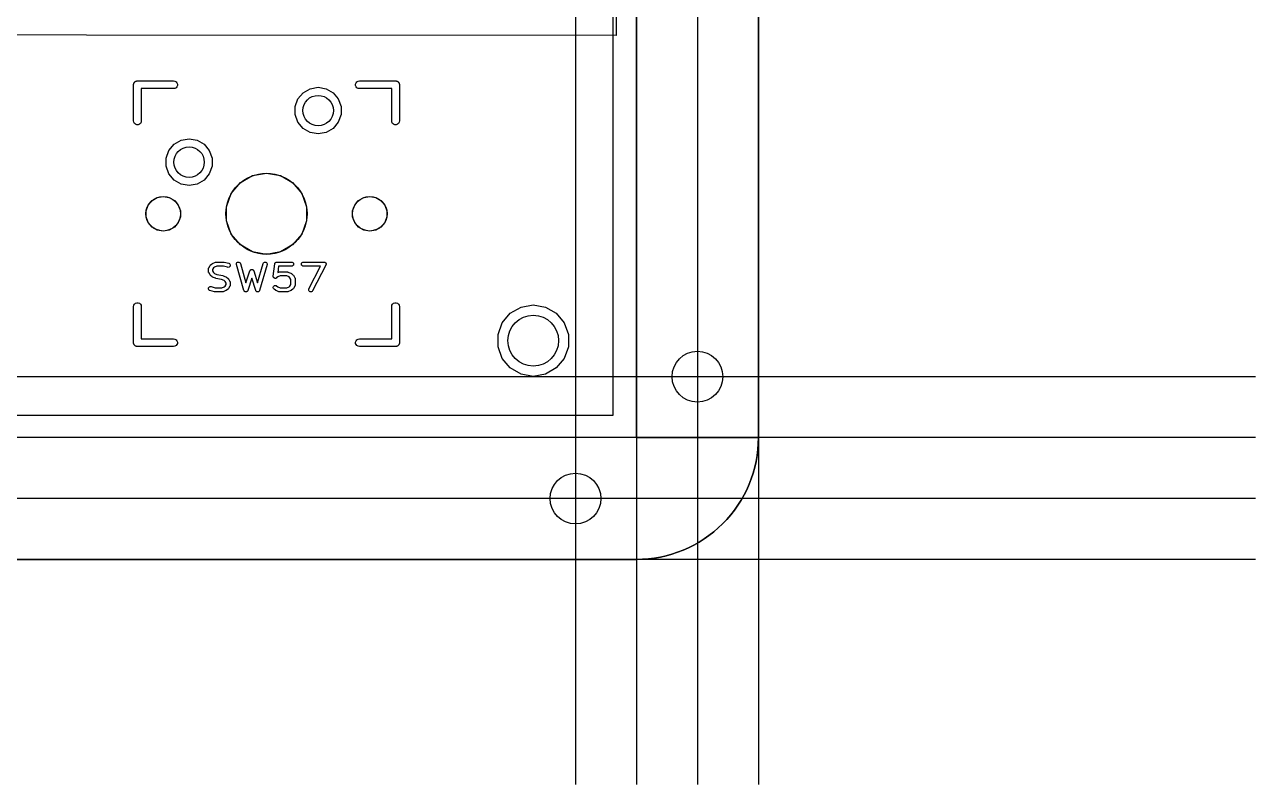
# Model space of a CAD drawing. Header units: millimetres. Extents: x 71 to 299, y 93 to 256.
# Drawn here: x 238.2 to 298.7, y 92.7 to 130.1 of the extents above; entities that cross this region are included whole.
import ezdxf

# ---------------------------------------------------------------- set-up
doc = ezdxf.new("R2010")
doc.units = ezdxf.units.MM
for name, color, linetype in [('BLACK', 7, 'Continuous'), ('PCB', 4, 'Continuous'), ('PCB_参照', 4, 'Continuous'), ('プレート', 6, 'Continuous'), ('上壁', 4, 'Continuous'), ('下壁1', 142, 'Continuous'), ('下壁2', 2, 'Continuous'), ('裏面', 3, 'Continuous')]:
    doc.layers.add(name, color=color, linetype=linetype)
doc.layers.add('化粧板', color=1, linetype='Continuous', transparency=0.6)
doc.layers.add('補助線', color=4, linetype='Continuous', transparency=0.6)

# ---------------------------------------------------------------- blocks, each defined once
blk = doc.blocks.new('PCB外形')
at = {"layer": 'BLACK'}
for p, q in [((202.925, -145.925), (202.925, -28.075)), ((36, -145.925), (202.925, -145.925))]:
    blk.add_line(p, q, dxfattribs=at)
blk = doc.blocks.new('PCB詳細')
at = {"layer": 'BLACK'}
for p, q in [((179.343, -129.601), (179.346, -129.585)), ((179.346, -129.585), (179.354, -129.57)), ((179.354, -129.57), (179.36, -129.555)), ((179.36, -129.555), (179.371, -129.542)), ((179.371, -129.542), (179.379, -129.528)), ((179.379, -129.528), (179.392, -129.517)), ((179.392, -129.517), (179.403, -129.504)), ((179.403, -129.504), (179.417, -129.496)), ((179.417, -129.496), (179.43, -129.485)), ((179.43, -129.485), (179.445, -129.479)), ((179.445, -129.479), (179.46, -129.471)), ((179.46, -129.471), (179.476, -129.468)), ((179.476, -129.468), (179.492, -129.462)), ((179.492, -129.462), (179.509, -129.462)), ((179.509, -129.462), (179.525, -129.459)), ((179.525, -129.459), (181.303, -129.459)), ((181.303, -129.459), (181.368, -129.471)), ((181.368, -129.471), (181.425, -129.504)), ((181.425, -129.504), (181.468, -129.555)), ((181.468, -129.555), (181.491, -129.617)), ((190.259, -129.617), (190.282, -129.555)), ((190.282, -129.555), (190.325, -129.504)), ((190.325, -129.504), (190.382, -129.471)), ((190.382, -129.471), (190.447, -129.459)), ((190.447, -129.459), (192.225, -129.459)), ((192.225, -129.459), (192.241, -129.462)), ((192.241, -129.462), (192.258, -129.462)), ((192.258, -129.462), (192.274, -129.468)), ((192.274, -129.468), (192.29, -129.471)), ((192.29, -129.471), (192.305, -129.479)), ((192.305, -129.479), (192.32, -129.485)), ((192.32, -129.485), (192.333, -129.496)), ((192.333, -129.496), (192.347, -129.504)), ((192.347, -129.504), (192.358, -129.517)), ((192.358, -129.517), (192.371, -129.528)), ((192.371, -129.528), (192.379, -129.542)), ((192.379, -129.542), (192.39, -129.555)), ((192.39, -129.555), (192.396, -129.57)), ((192.396, -129.57), (192.404, -129.585)), ((192.404, -129.585), (192.407, -129.601)), ((179.334, -129.65), (179.337, -129.634)), ((179.334, -131.428), (179.334, -129.65)), ((179.337, -129.617), (179.343, -129.601)), ((179.337, -129.634), (179.337, -129.617)), ((181.303, -129.84), (179.715, -129.84)), ((179.715, -129.84), (179.715, -131.428)), ((181.368, -129.829), (181.303, -129.84)), ((181.425, -129.796), (181.368, -129.829)), ((181.468, -129.745), (181.425, -129.796)), ((181.491, -129.683), (181.468, -129.745)), ((181.491, -129.617), (181.491, -129.683)), ((187.421, -130.346), (187.677, -130.041)), ((187.677, -130.041), (188.023, -129.842)), ((188.023, -129.842), (188.415, -129.773)), ((188.415, -129.773), (188.807, -129.842)), ((188.807, -129.842), (189.153, -130.041)), ((189.153, -130.041), (189.409, -130.346)), ((190.259, -129.683), (190.259, -129.617)), ((190.282, -129.745), (190.259, -129.683)), ((190.325, -129.796), (190.282, -129.745)), ((190.382, -129.829), (190.325, -129.796)), ((190.447, -129.84), (190.382, -129.829)), ((192.034, -129.84), (190.447, -129.84)), ((192.034, -131.428), (192.034, -129.84)), ((192.407, -129.601), (192.413, -129.617)), ((192.413, -129.617), (192.413, -129.634)), ((192.413, -129.634), (192.415, -129.65)), ((192.415, -129.65), (192.415, -131.428)), ((187.285, -130.721), (187.421, -130.346)), ((187.285, -131.119), (187.285, -130.721)), ((189.409, -130.346), (189.545, -130.721)), ((189.545, -130.721), (189.545, -131.119)), ((187.421, -131.494), (187.285, -131.119)), ((189.545, -131.119), (189.409, -131.494)), ((179.346, -131.493), (179.334, -131.428)), ((179.379, -131.55), (179.346, -131.493)), ((179.43, -131.593), (179.379, -131.55)), ((179.492, -131.616), (179.43, -131.593)), ((179.558, -131.616), (179.492, -131.616)), ((179.62, -131.593), (179.558, -131.616)), ((179.671, -131.55), (179.62, -131.593)), ((179.704, -131.493), (179.671, -131.55)), ((179.715, -131.428), (179.704, -131.493)), ((187.677, -131.799), (187.421, -131.494)), ((188.023, -131.998), (187.677, -131.799)), ((188.415, -132.067), (188.023, -131.998)), ((188.807, -131.998), (188.415, -132.067)), ((189.153, -131.799), (188.807, -131.998)), ((189.409, -131.494), (189.153, -131.799)), ((192.046, -131.493), (192.034, -131.428)), ((192.079, -131.55), (192.046, -131.493)), ((192.13, -131.593), (192.079, -131.55)), ((192.192, -131.616), (192.13, -131.593)), ((192.258, -131.616), (192.192, -131.616)), ((192.32, -131.593), (192.258, -131.616)), ((192.371, -131.55), (192.32, -131.593)), ((192.404, -131.493), (192.371, -131.55)), ((192.415, -131.428), (192.404, -131.493)), ((181.071, -132.886), (181.327, -132.581)), ((181.327, -132.581), (181.673, -132.382)), ((181.673, -132.382), (182.065, -132.313)), ((182.065, -132.313), (182.457, -132.382)), ((182.457, -132.382), (182.803, -132.581)), ((182.803, -132.581), (183.059, -132.886)), ((180.935, -133.261), (181.071, -132.886)), ((183.059, -132.886), (183.195, -133.261)), ((180.935, -133.659), (180.935, -133.261)), ((181.071, -134.034), (180.935, -133.659)), ((183.195, -133.659), (183.059, -134.034)), ((183.195, -133.261), (183.195, -133.659)), ((181.327, -134.339), (181.071, -134.034)), ((181.673, -134.538), (181.327, -134.339)), ((182.803, -134.339), (182.457, -134.538)), ((183.059, -134.034), (182.803, -134.339)), ((184.588, -134.467), (185.19, -134.119)), ((185.19, -134.119), (185.875, -133.998)), ((185.875, -133.998), (186.56, -134.119)), ((186.56, -134.119), (187.162, -134.467)), ((182.065, -134.607), (181.673, -134.538)), ((182.457, -134.538), (182.065, -134.607)), ((183.904, -135.652), (184.142, -134.999)), ((184.142, -134.999), (184.588, -134.467)), ((187.162, -134.467), (187.608, -134.999)), ((187.608, -134.999), (187.846, -135.652)), ((179.954, -135.852), (180.055, -135.573)), ((180.055, -135.573), (180.246, -135.346)), ((180.246, -135.346), (180.503, -135.197)), ((180.503, -135.197), (180.795, -135.146)), ((180.795, -135.146), (181.087, -135.197)), ((181.087, -135.197), (181.344, -135.346)), ((181.344, -135.346), (181.535, -135.573)), ((181.535, -135.573), (181.636, -135.852)), ((183.904, -136.348), (183.904, -135.652)), ((187.846, -135.652), (187.846, -136.348)), ((190.114, -135.852), (190.215, -135.573)), ((190.215, -135.573), (190.406, -135.346)), ((190.406, -135.346), (190.663, -135.197)), ((190.663, -135.197), (190.955, -135.146)), ((190.955, -135.146), (191.247, -135.197)), ((191.247, -135.197), (191.504, -135.346)), ((191.504, -135.346), (191.695, -135.573)), ((191.695, -135.573), (191.796, -135.852)), ((179.954, -136.148), (179.954, -135.852)), ((180.055, -136.427), (179.954, -136.148)), ((181.636, -136.148), (181.535, -136.427)), ((181.636, -135.852), (181.636, -136.148)), ((190.114, -136.148), (190.114, -135.852)), ((190.215, -136.427), (190.114, -136.148)), ((191.796, -136.148), (191.695, -136.427)), ((191.796, -135.852), (191.796, -136.148)), ((180.246, -136.654), (180.055, -136.427)), ((180.503, -136.803), (180.246, -136.654)), ((180.795, -136.854), (180.503, -136.803)), ((181.087, -136.803), (180.795, -136.854)), ((181.344, -136.654), (181.087, -136.803)), ((181.535, -136.427), (181.344, -136.654)), ((184.142, -137.001), (183.904, -136.348)), ((187.846, -136.348), (187.608, -137.001)), ((190.406, -136.654), (190.215, -136.427)), ((190.663, -136.803), (190.406, -136.654)), ((190.955, -136.854), (190.663, -136.803)), ((191.247, -136.803), (190.955, -136.854)), ((191.504, -136.654), (191.247, -136.803)), ((191.695, -136.427), (191.504, -136.654)), ((184.588, -137.533), (184.142, -137.001)), ((187.608, -137.001), (187.162, -137.533)), ((185.19, -137.881), (184.588, -137.533)), ((185.875, -138.002), (185.19, -137.881)), ((186.56, -137.881), (185.875, -138.002)), ((187.162, -137.533), (186.56, -137.881)), ((183.022, -138.687), (183.027, -138.678)), ((183.027, -138.678), (183.03, -138.669)), ((183.03, -138.669), (183.103, -138.548)), ((183.103, -138.548), (183.114, -138.535)), ((183.114, -138.535), (183.125, -138.522)), ((183.125, -138.522), (183.197, -138.462)), ((183.197, -138.462), (183.211, -138.454)), ((183.211, -138.454), (183.223, -138.446)), ((183.268, -138.668), (183.219, -138.75)), ((183.223, -138.446), (183.368, -138.386)), ((183.316, -138.628), (183.268, -138.668)), ((183.428, -138.581), (183.316, -138.628)), ((183.368, -138.386), (183.371, -138.385)), ((183.371, -138.385), (183.373, -138.384)), ((183.373, -138.384), (183.388, -138.381)), ((183.388, -138.381), (183.403, -138.378)), ((183.403, -138.378), (183.405, -138.378)), ((183.405, -138.378), (183.408, -138.378)), ((183.408, -138.378), (183.77, -138.378)), ((183.757, -138.581), (183.428, -138.581)), ((183.961, -138.638), (183.757, -138.581)), ((183.77, -138.378), (183.784, -138.38)), ((183.784, -138.38), (183.798, -138.382)), ((183.798, -138.382), (184.015, -138.442)), ((183.996, -138.641), (183.961, -138.638)), ((184.03, -138.632), (183.996, -138.641)), ((184.015, -138.442), (184.047, -138.457)), ((184.059, -138.612), (184.03, -138.632)), ((184.047, -138.457), (184.072, -138.482)), ((184.08, -138.584), (184.059, -138.612)), ((184.072, -138.482), (184.087, -138.515)), ((184.089, -138.55), (184.08, -138.584)), ((184.087, -138.515), (184.089, -138.55)), ((184.395, -138.472), (184.403, -138.438)), ((184.398, -138.507), (184.395, -138.472)), ((184.761, -139.777), (184.398, -138.507)), ((184.403, -138.438), (184.423, -138.409)), ((184.423, -138.409), (184.452, -138.388)), ((184.452, -138.388), (184.486, -138.378)), ((184.486, -138.378), (184.521, -138.381)), ((184.521, -138.381), (184.553, -138.395)), ((184.553, -138.395), (184.578, -138.42)), ((184.578, -138.42), (184.594, -138.452)), ((184.594, -138.452), (184.865, -139.399)), ((185.434, -139.399), (185.705, -138.452)), ((185.9, -138.507), (185.537, -139.777)), ((185.705, -138.452), (185.72, -138.42)), ((185.72, -138.42), (185.746, -138.395)), ((185.746, -138.395), (185.778, -138.381)), ((185.778, -138.381), (185.813, -138.378)), ((185.813, -138.378), (185.847, -138.388)), ((185.847, -138.388), (185.875, -138.409)), ((185.875, -138.409), (185.895, -138.438)), ((185.895, -138.438), (185.904, -138.472)), ((185.904, -138.472), (185.9, -138.507)), ((186.21, -139.072), (186.282, -138.467)), ((186.282, -138.467), (186.283, -138.465)), ((186.283, -138.462), (186.288, -138.448)), ((186.283, -138.465), (186.283, -138.462)), ((186.288, -138.448), (186.292, -138.434)), ((186.292, -138.434), (186.294, -138.431)), ((186.294, -138.431), (186.295, -138.429)), ((186.295, -138.429), (186.305, -138.417)), ((186.305, -138.417), (186.314, -138.405)), ((186.314, -138.405), (186.316, -138.404)), ((186.316, -138.404), (186.318, -138.402)), ((186.318, -138.402), (186.331, -138.394)), ((186.331, -138.394), (186.343, -138.386)), ((186.343, -138.386), (186.346, -138.385)), ((186.346, -138.385), (186.348, -138.384)), ((186.348, -138.384), (186.363, -138.381)), ((186.363, -138.381), (186.377, -138.378)), ((186.377, -138.378), (186.38, -138.378)), ((186.38, -138.378), (186.383, -138.378)), ((186.383, -138.378), (187.109, -138.378)), ((186.473, -138.581), (186.436, -138.892)), ((187.109, -138.581), (186.473, -138.581)), ((187.109, -138.378), (187.143, -138.384)), ((187.143, -138.575), (187.109, -138.581)), ((187.143, -138.384), (187.174, -138.402)), ((187.174, -138.557), (187.143, -138.575)), ((187.174, -138.402), (187.197, -138.429)), ((187.197, -138.53), (187.174, -138.557)), ((187.197, -138.429), (187.209, -138.462)), ((187.209, -138.497), (187.197, -138.53)), ((187.209, -138.462), (187.209, -138.497)), ((187.589, -138.462), (187.601, -138.429)), ((187.589, -138.497), (187.589, -138.462)), ((187.601, -138.53), (187.589, -138.497)), ((187.601, -138.429), (187.624, -138.402)), ((187.624, -138.557), (187.601, -138.53)), ((187.624, -138.402), (187.655, -138.384)), ((187.655, -138.575), (187.624, -138.557)), ((187.655, -138.384), (187.689, -138.378)), ((187.689, -138.581), (187.655, -138.575)), ((187.689, -138.378), (188.705, -138.378)), ((188.539, -138.581), (187.689, -138.581)), ((187.962, -139.703), (188.539, -138.581)), ((188.796, -138.526), (188.142, -139.796)), ((188.705, -138.378), (188.72, -138.381)), ((188.72, -138.381), (188.735, -138.382)), ((188.735, -138.382), (188.738, -138.384)), ((188.738, -138.384), (188.74, -138.384)), ((188.74, -138.384), (188.753, -138.392)), ((188.753, -138.392), (188.767, -138.399)), ((188.767, -138.399), (188.768, -138.4)), ((188.768, -138.4), (188.771, -138.402)), ((188.771, -138.402), (188.78, -138.413)), ((188.78, -138.413), (188.791, -138.425)), ((188.791, -138.425), (188.792, -138.427)), ((188.792, -138.427), (188.793, -138.429)), ((188.793, -138.429), (188.798, -138.443)), ((188.8, -138.511), (188.796, -138.526)), ((188.798, -138.443), (188.804, -138.457)), ((188.805, -138.497), (188.8, -138.511)), ((188.804, -138.457), (188.804, -138.46)), ((188.804, -138.46), (188.805, -138.462)), ((188.805, -138.462), (188.805, -138.477)), ((188.805, -138.477), (188.806, -138.492)), ((188.806, -138.492), (188.805, -138.495)), ((188.805, -138.495), (188.805, -138.497)), ((183.016, -138.721), (183.017, -138.712)), ((183.016, -138.842), (183.016, -138.721)), ((183.017, -138.852), (183.016, -138.842)), ((183.017, -138.712), (183.018, -138.702)), ((183.018, -138.862), (183.017, -138.852)), ((183.018, -138.702), (183.02, -138.695)), ((183.02, -138.869), (183.018, -138.862)), ((183.02, -138.695), (183.022, -138.687)), ((183.022, -138.877), (183.02, -138.869)), ((183.027, -138.886), (183.022, -138.877)), ((183.03, -138.895), (183.027, -138.886)), ((183.103, -139.016), (183.03, -138.895)), ((183.114, -139.028), (183.103, -139.016)), ((183.125, -139.041), (183.114, -139.028)), ((183.197, -139.102), (183.125, -139.041)), ((183.211, -139.109), (183.197, -139.102)), ((183.223, -139.118), (183.211, -139.109)), ((183.219, -138.75), (183.219, -138.814)), ((183.219, -138.814), (183.268, -138.896)), ((183.368, -139.178), (183.223, -139.118)), ((183.268, -138.896), (183.316, -138.936)), ((183.316, -138.936), (183.438, -138.987)), ((183.378, -139.18), (183.368, -139.178)), ((183.387, -139.184), (183.378, -139.18)), ((183.668, -139.242), (183.387, -139.184)), ((183.438, -138.987), (183.719, -139.045)), ((183.79, -139.293), (183.668, -139.242)), ((183.719, -139.045), (183.728, -139.049)), ((183.728, -139.049), (183.737, -139.051)), ((183.737, -139.051), (183.882, -139.111)), ((183.882, -139.111), (183.895, -139.12)), ((183.895, -139.12), (183.908, -139.127)), ((183.908, -139.127), (183.981, -139.188)), ((183.981, -139.188), (183.992, -139.201)), ((183.992, -139.201), (184.003, -139.213)), ((184.003, -139.213), (184.075, -139.334)), ((184.865, -139.399), (185.053, -138.811)), ((185.149, -139.176), (184.956, -139.78)), ((185.053, -138.811), (185.054, -138.808)), ((185.054, -138.808), (185.055, -138.804)), ((185.055, -138.804), (185.063, -138.792)), ((185.063, -138.792), (185.069, -138.78)), ((185.069, -138.78), (185.072, -138.777)), ((185.072, -138.777), (185.074, -138.774)), ((185.074, -138.774), (185.085, -138.766)), ((185.085, -138.766), (185.095, -138.756)), ((185.095, -138.756), (185.099, -138.755)), ((185.099, -138.755), (185.102, -138.752)), ((185.102, -138.752), (185.115, -138.748)), ((185.115, -138.748), (185.128, -138.743)), ((185.128, -138.743), (185.132, -138.743)), ((185.132, -138.743), (185.136, -138.742)), ((185.136, -138.742), (185.149, -138.742)), ((185.149, -138.742), (185.163, -138.742)), ((185.343, -139.78), (185.149, -139.176)), ((185.163, -138.742), (185.167, -138.743)), ((185.167, -138.743), (185.171, -138.743)), ((185.171, -138.743), (185.184, -138.748)), ((185.184, -138.748), (185.197, -138.752)), ((185.197, -138.752), (185.2, -138.755)), ((185.2, -138.755), (185.204, -138.756)), ((185.204, -138.756), (185.214, -138.766)), ((185.214, -138.766), (185.224, -138.774)), ((185.224, -138.774), (185.227, -138.777)), ((185.227, -138.777), (185.23, -138.78)), ((185.23, -138.78), (185.236, -138.792)), ((185.236, -138.792), (185.243, -138.804)), ((185.243, -138.804), (185.244, -138.808)), ((185.244, -138.808), (185.246, -138.811)), ((185.246, -138.811), (185.434, -139.399)), ((186.21, -139.087), (186.21, -139.072)), ((186.21, -139.102), (186.21, -139.087)), ((186.211, -139.104), (186.21, -139.102)), ((186.211, -139.107), (186.211, -139.104)), ((186.217, -139.121), (186.211, -139.107)), ((186.222, -139.135), (186.217, -139.121)), ((186.224, -139.137), (186.222, -139.135)), ((186.225, -139.14), (186.224, -139.137)), ((186.235, -139.151), (186.225, -139.14)), ((186.245, -139.162), (186.235, -139.151)), ((186.247, -139.163), (186.245, -139.162)), ((186.25, -139.166), (186.247, -139.163)), ((186.263, -139.172), (186.25, -139.166)), ((186.275, -139.18), (186.263, -139.172)), ((186.278, -139.18), (186.275, -139.18)), ((186.281, -139.182), (186.278, -139.18)), ((186.296, -139.183), (186.281, -139.182)), ((186.31, -139.186), (186.296, -139.183)), ((186.313, -139.185), (186.31, -139.186)), ((186.316, -139.186), (186.313, -139.185)), ((186.33, -139.182), (186.316, -139.186)), ((186.345, -139.18), (186.33, -139.182)), ((186.347, -139.178), (186.345, -139.18)), ((186.35, -139.178), (186.347, -139.178)), ((186.363, -139.17), (186.35, -139.178)), ((186.375, -139.162), (186.363, -139.17)), ((186.436, -139.112), (186.375, -139.162)), ((186.436, -138.892), (186.489, -138.87)), ((186.548, -139.065), (186.436, -139.112)), ((186.489, -138.87), (186.491, -138.869)), ((186.491, -138.869), (186.493, -138.868)), ((186.493, -138.868), (186.509, -138.865)), ((186.509, -138.865), (186.523, -138.862)), ((186.523, -138.862), (186.526, -138.862)), ((186.526, -138.862), (186.528, -138.862)), ((186.528, -138.862), (186.891, -138.862)), ((186.871, -139.065), (186.548, -139.065)), ((186.983, -139.112), (186.871, -139.065)), ((186.891, -138.862), (186.893, -138.862)), ((186.893, -138.862), (186.896, -138.862)), ((186.896, -138.862), (186.911, -138.865)), ((186.911, -138.865), (186.926, -138.868)), ((186.926, -138.868), (186.928, -138.869)), ((186.928, -138.869), (186.93, -138.87)), ((186.93, -138.87), (187.075, -138.93)), ((187.03, -139.151), (186.983, -139.112)), ((187.08, -139.233), (187.03, -139.151)), ((187.075, -138.93), (187.088, -138.938)), ((187.08, -139.479), (187.08, -139.233)), ((187.088, -138.938), (187.101, -138.946)), ((187.101, -138.946), (187.174, -139.006)), ((187.174, -139.006), (187.185, -139.019)), ((187.185, -139.019), (187.196, -139.032)), ((187.196, -139.032), (187.268, -139.153)), ((187.268, -139.153), (187.272, -139.162)), ((187.272, -139.162), (187.277, -139.17)), ((187.277, -139.17), (187.278, -139.178)), ((187.278, -139.178), (187.281, -139.186)), ((187.281, -139.186), (187.281, -139.196)), ((187.281, -139.196), (187.283, -139.205)), ((187.283, -139.205), (187.283, -139.508)), ((183.016, -139.679), (183.026, -139.645)), ((183.019, -139.714), (183.016, -139.679)), ((183.034, -139.747), (183.019, -139.714)), ((183.026, -139.645), (183.046, -139.617)), ((183.058, -139.772), (183.034, -139.747)), ((183.046, -139.617), (183.075, -139.597)), ((183.09, -139.787), (183.058, -139.772)), ((183.075, -139.597), (183.109, -139.588)), ((183.308, -139.847), (183.09, -139.787)), ((183.109, -139.588), (183.144, -139.591)), ((183.144, -139.591), (183.349, -139.648)), ((183.321, -139.849), (183.308, -139.847)), ((183.335, -139.851), (183.321, -139.849)), ((183.698, -139.851), (183.335, -139.851)), ((183.349, -139.648), (183.678, -139.648)), ((183.678, -139.648), (183.79, -139.601)), ((183.7, -139.851), (183.698, -139.851)), ((183.703, -139.851), (183.7, -139.851)), ((183.717, -139.848), (183.703, -139.851)), ((183.733, -139.845), (183.717, -139.848)), ((183.735, -139.844), (183.733, -139.845)), ((183.737, -139.843), (183.735, -139.844)), ((183.882, -139.783), (183.737, -139.843)), ((183.837, -139.333), (183.79, -139.293)), ((183.79, -139.601), (183.837, -139.562)), ((183.887, -139.415), (183.837, -139.333)), ((183.837, -139.562), (183.887, -139.479)), ((183.895, -139.775), (183.882, -139.783)), ((183.887, -139.479), (183.887, -139.415)), ((183.908, -139.767), (183.895, -139.775)), ((183.981, -139.707), (183.908, -139.767)), ((183.992, -139.694), (183.981, -139.707)), ((184.003, -139.681), (183.992, -139.694)), ((184.075, -139.56), (184.003, -139.681)), ((184.075, -139.334), (184.079, -139.343)), ((184.079, -139.551), (184.075, -139.56)), ((184.079, -139.343), (184.084, -139.352)), ((184.084, -139.542), (184.079, -139.551)), ((184.084, -139.352), (184.085, -139.36)), ((184.085, -139.534), (184.084, -139.542)), ((184.085, -139.36), (184.088, -139.367)), ((184.088, -139.527), (184.085, -139.534)), ((184.088, -139.367), (184.088, -139.377)), ((184.088, -139.377), (184.09, -139.387)), ((184.09, -139.508), (184.088, -139.517)), ((184.088, -139.517), (184.088, -139.527)), ((184.09, -139.387), (184.09, -139.508)), ((184.764, -139.783), (184.761, -139.777)), ((184.765, -139.788), (184.764, -139.783)), ((184.771, -139.798), (184.765, -139.788)), ((184.777, -139.809), (184.771, -139.798)), ((184.781, -139.813), (184.777, -139.809)), ((184.784, -139.818), (184.781, -139.813)), ((184.793, -139.825), (184.784, -139.818)), ((184.802, -139.834), (184.793, -139.825)), ((184.807, -139.836), (184.802, -139.834)), ((184.812, -139.839), (184.807, -139.836)), ((184.823, -139.843), (184.812, -139.839)), ((184.834, -139.848), (184.823, -139.843)), ((184.84, -139.848), (184.834, -139.848)), ((184.845, -139.85), (184.84, -139.848)), ((184.857, -139.85), (184.845, -139.85)), ((184.87, -139.851), (184.857, -139.85)), ((184.875, -139.849), (184.87, -139.851)), ((184.881, -139.849), (184.875, -139.849)), ((184.892, -139.844), (184.881, -139.849)), ((184.903, -139.841), (184.892, -139.844)), ((184.908, -139.838), (184.903, -139.841)), ((184.913, -139.835), (184.908, -139.838)), ((184.922, -139.827), (184.913, -139.835)), ((184.932, -139.82), (184.922, -139.827)), ((184.935, -139.816), (184.932, -139.82)), ((184.939, -139.812), (184.935, -139.816)), ((184.945, -139.801), (184.939, -139.812)), ((184.952, -139.791), (184.945, -139.801)), ((184.953, -139.785), (184.952, -139.791)), ((184.956, -139.78), (184.953, -139.785)), ((185.345, -139.785), (185.343, -139.78)), ((185.347, -139.791), (185.345, -139.785)), ((185.354, -139.801), (185.347, -139.791)), ((185.359, -139.812), (185.354, -139.801)), ((185.363, -139.816), (185.359, -139.812)), ((185.367, -139.82), (185.363, -139.816)), ((185.376, -139.827), (185.367, -139.82)), ((185.385, -139.835), (185.376, -139.827)), ((185.391, -139.838), (185.385, -139.835)), ((185.395, -139.841), (185.391, -139.838)), ((185.407, -139.844), (185.395, -139.841)), ((185.418, -139.849), (185.407, -139.844)), ((185.424, -139.849), (185.418, -139.849)), ((185.429, -139.851), (185.424, -139.849)), ((185.441, -139.85), (185.429, -139.851)), ((185.453, -139.85), (185.441, -139.85)), ((185.459, -139.848), (185.453, -139.85)), ((185.464, -139.848), (185.459, -139.848)), ((185.475, -139.843), (185.464, -139.848)), ((185.487, -139.839), (185.475, -139.843)), ((185.491, -139.836), (185.487, -139.839)), ((185.496, -139.834), (185.491, -139.836)), ((185.505, -139.825), (185.496, -139.834)), ((185.515, -139.818), (185.505, -139.825)), ((185.518, -139.813), (185.515, -139.818)), ((185.522, -139.809), (185.518, -139.813)), ((185.527, -139.798), (185.522, -139.809)), ((185.534, -139.788), (185.527, -139.798)), ((185.535, -139.783), (185.534, -139.788)), ((185.537, -139.777), (185.535, -139.783)), ((186.21, -139.611), (186.222, -139.578)), ((186.21, -139.647), (186.21, -139.611)), ((186.223, -139.68), (186.21, -139.647)), ((186.222, -139.578), (186.245, -139.551)), ((186.245, -139.707), (186.223, -139.68)), ((186.245, -139.551), (186.275, -139.533)), ((186.318, -139.767), (186.245, -139.707)), ((186.275, -139.533), (186.31, -139.527)), ((186.31, -139.527), (186.345, -139.533)), ((186.331, -139.775), (186.318, -139.767)), ((186.344, -139.783), (186.331, -139.775)), ((186.489, -139.843), (186.344, -139.783)), ((186.345, -139.533), (186.375, -139.551)), ((186.375, -139.551), (186.436, -139.601)), ((186.436, -139.601), (186.548, -139.648)), ((186.491, -139.844), (186.489, -139.843)), ((186.493, -139.845), (186.491, -139.844)), ((186.509, -139.848), (186.493, -139.845)), ((186.523, -139.851), (186.509, -139.848)), ((186.526, -139.851), (186.523, -139.851)), ((186.528, -139.851), (186.526, -139.851)), ((186.891, -139.851), (186.528, -139.851)), ((186.548, -139.648), (186.871, -139.648)), ((186.871, -139.648), (186.983, -139.601)), ((186.893, -139.851), (186.891, -139.851)), ((186.896, -139.851), (186.893, -139.851)), ((186.911, -139.848), (186.896, -139.851)), ((186.926, -139.845), (186.911, -139.848)), ((186.928, -139.844), (186.926, -139.845)), ((186.93, -139.843), (186.928, -139.844)), ((187.075, -139.783), (186.93, -139.843)), ((186.983, -139.601), (187.03, -139.562)), ((187.03, -139.562), (187.08, -139.479)), ((187.088, -139.775), (187.075, -139.783)), ((187.101, -139.767), (187.088, -139.775)), ((187.174, -139.707), (187.101, -139.767)), ((187.185, -139.694), (187.174, -139.707)), ((187.196, -139.681), (187.185, -139.694)), ((187.268, -139.56), (187.196, -139.681)), ((187.272, -139.551), (187.268, -139.56)), ((187.277, -139.542), (187.272, -139.551)), ((187.278, -139.534), (187.277, -139.542)), ((187.281, -139.527), (187.278, -139.534)), ((187.283, -139.508), (187.281, -139.517)), ((187.281, -139.517), (187.281, -139.527)), ((187.951, -139.737), (187.962, -139.703)), ((187.953, -139.772), (187.951, -139.737)), ((187.967, -139.805), (187.953, -139.772)), ((187.991, -139.83), (187.967, -139.805)), ((188.022, -139.847), (187.991, -139.83)), ((188.057, -139.851), (188.022, -139.847)), ((188.091, -139.843), (188.057, -139.851)), ((188.121, -139.824), (188.091, -139.843)), ((188.142, -139.796), (188.121, -139.824)), ((179.346, -140.507), (179.379, -140.45)), ((179.379, -140.45), (179.43, -140.407)), ((179.43, -140.407), (179.492, -140.384)), ((179.492, -140.384), (179.558, -140.384)), ((179.558, -140.384), (179.62, -140.407)), ((179.62, -140.407), (179.671, -140.45)), ((179.671, -140.45), (179.704, -140.507)), ((192.046, -140.507), (192.079, -140.45)), ((192.079, -140.45), (192.13, -140.407)), ((192.13, -140.407), (192.192, -140.384)), ((192.192, -140.384), (192.258, -140.384)), ((192.258, -140.384), (192.32, -140.407)), ((192.32, -140.407), (192.371, -140.45)), ((192.371, -140.45), (192.404, -140.507)), ((198.399, -140.599), (199, -140.493)), ((199, -140.493), (199.601, -140.599)), ((179.334, -140.572), (179.346, -140.507)), ((179.334, -142.35), (179.334, -140.572)), ((179.704, -140.507), (179.715, -140.572)), ((179.715, -140.572), (179.715, -142.159)), ((192.034, -140.572), (192.046, -140.507)), ((192.034, -142.159), (192.034, -140.572)), ((192.404, -140.507), (192.415, -140.572)), ((192.415, -140.572), (192.415, -142.35)), ((197.479, -141.372), (197.871, -140.904)), ((197.871, -140.904), (198.399, -140.599)), ((199.601, -140.599), (200.129, -140.904)), ((200.129, -140.904), (200.521, -141.372)), ((197.27, -141.945), (197.479, -141.372)), ((200.521, -141.372), (200.73, -141.945)), ((179.715, -142.159), (181.303, -142.159)), ((181.303, -142.159), (181.368, -142.171)), ((181.368, -142.171), (181.425, -142.204)), ((181.425, -142.204), (181.468, -142.255)), ((181.468, -142.255), (181.491, -142.317)), ((190.259, -142.317), (190.282, -142.255)), ((190.282, -142.255), (190.325, -142.204)), ((190.325, -142.204), (190.382, -142.171)), ((190.382, -142.171), (190.447, -142.159)), ((190.447, -142.159), (192.034, -142.159)), ((197.27, -142.555), (197.27, -141.945)), ((200.73, -141.945), (200.73, -142.555)), ((179.337, -142.366), (179.334, -142.35)), ((179.337, -142.383), (179.337, -142.366)), ((179.343, -142.399), (179.337, -142.383)), ((179.346, -142.415), (179.343, -142.399)), ((179.354, -142.43), (179.346, -142.415)), ((179.36, -142.445), (179.354, -142.43)), ((179.371, -142.458), (179.36, -142.445)), ((179.379, -142.472), (179.371, -142.458)), ((179.392, -142.483), (179.379, -142.472)), ((179.403, -142.496), (179.392, -142.483)), ((179.417, -142.504), (179.403, -142.496)), ((179.43, -142.515), (179.417, -142.504)), ((179.445, -142.521), (179.43, -142.515)), ((179.46, -142.529), (179.445, -142.521)), ((179.476, -142.532), (179.46, -142.529)), ((179.492, -142.538), (179.476, -142.532)), ((179.509, -142.538), (179.492, -142.538)), ((179.525, -142.54), (179.509, -142.538)), ((181.303, -142.54), (179.525, -142.54)), ((181.368, -142.529), (181.303, -142.54)), ((181.425, -142.496), (181.368, -142.529)), ((181.468, -142.445), (181.425, -142.496)), ((181.491, -142.383), (181.468, -142.445)), ((181.491, -142.317), (181.491, -142.383)), ((190.259, -142.383), (190.259, -142.317)), ((190.282, -142.445), (190.259, -142.383)), ((190.325, -142.496), (190.282, -142.445)), ((190.382, -142.529), (190.325, -142.496)), ((190.447, -142.54), (190.382, -142.529)), ((192.225, -142.54), (190.447, -142.54)), ((192.241, -142.538), (192.225, -142.54)), ((192.258, -142.538), (192.241, -142.538)), ((192.274, -142.532), (192.258, -142.538)), ((192.29, -142.529), (192.274, -142.532)), ((192.305, -142.521), (192.29, -142.529)), ((192.32, -142.515), (192.305, -142.521)), ((192.333, -142.504), (192.32, -142.515)), ((192.347, -142.496), (192.333, -142.504)), ((192.358, -142.483), (192.347, -142.496)), ((192.371, -142.472), (192.358, -142.483)), ((192.379, -142.458), (192.371, -142.472)), ((192.39, -142.445), (192.379, -142.458)), ((192.396, -142.43), (192.39, -142.445)), ((192.404, -142.415), (192.396, -142.43)), ((192.407, -142.399), (192.404, -142.415)), ((192.413, -142.383), (192.407, -142.399)), ((192.415, -142.35), (192.413, -142.366)), ((192.413, -142.366), (192.413, -142.383)), ((197.479, -143.128), (197.27, -142.555)), ((200.73, -142.555), (200.521, -143.128)), ((197.871, -143.596), (197.479, -143.128)), ((200.521, -143.128), (200.129, -143.596)), ((198.399, -143.901), (197.871, -143.596)), ((199, -144.007), (198.399, -143.901)), ((199.601, -143.901), (199, -144.007)), ((200.129, -143.596), (199.601, -143.901))]:
    blk.add_line(p, q, dxfattribs=at)
for centre, radius in [((188.415, -130.92), 0.7493), ((182.065, -133.46), 0.7493), ((185.875, -136), 1.9939), ((180.795, -136), 0.8509), ((190.955, -136), 0.8509), ((199, -142.25), 1.25)]:
    blk.add_circle(centre, radius, dxfattribs=at)
at = {"linetype": 'ByBlock'}
blk.add_blockref('PCB外形', (0, 0), dxfattribs=at)
blk = doc.blocks.new('A$C28663')
at = {"layer": 'PCB'}
blk.add_blockref('PCB詳細', (-35.075, 145.925), dxfattribs=at)

msp = doc.modelspace()

# ---------------------------------------------------------------- linework, layer by layer
at = {"layer": 'プレート'}
msp.add_lwpolyline([(268.277, 103.757, 0.414214), (274.277, 109.757), (274.277, 206.757), (92.172, 206.757), (92.172, 109.757, 0.414214), (98.172, 103.757)], format="xyb", close=True, dxfattribs=at)
for centre in [(263.199, 114.532), (271.277, 112.757), (265.277, 106.757)]:
    msp.add_circle(centre, 1.25, dxfattribs=at)
at = {"layer": '上壁'}
msp.add_lwpolyline([(274.277, 206.757), (268.277, 206.757), (268.277, 109.757), (274.277, 109.757)], close=True, dxfattribs=at)
msp.add_lwpolyline([(98.172, 103.757), (268.277, 103.757, 0.414214), (274.277, 109.757), (92.172, 109.757, 0.414214)], format="xyb", close=True, dxfattribs=at)
for centre in [(271.277, 112.757), (265.277, 106.757)]:
    msp.add_circle(centre, 1.25, dxfattribs=at)
at = {"layer": '下壁1'}
msp.add_lwpolyline([(274.277, 206.757), (268.277, 206.757), (268.277, 109.757), (274.277, 109.757)], close=True, dxfattribs=at)
msp.add_lwpolyline([(98.172, 103.757), (268.277, 103.757, 0.414214), (274.277, 109.757), (92.172, 109.757, 0.414214)], format="xyb", close=True, dxfattribs=at)
for centre in [(271.277, 112.757), (265.277, 106.757)]:
    msp.add_circle(centre, 1.25, dxfattribs=at)
at = {"layer": '下壁2'}
msp.add_lwpolyline([(274.277, 229.63), (274.277, 109.757), (268.277, 109.757), (268.277, 229.63), (274.198, 229.63)], dxfattribs=at)
msp.add_lwpolyline([(98.172, 103.757), (268.277, 103.757, 0.414214), (274.277, 109.757), (92.172, 109.757, 0.414214)], format="xyb", close=True, dxfattribs=at)
for centre in [(271.277, 112.757), (265.277, 106.757)]:
    msp.add_circle(centre, 1.25, dxfattribs=at)
at = {"layer": '化粧板'}
msp.add_lwpolyline([(268.277, 103.757), (98.172, 103.757, -0.414214), (92.172, 109.757), (92.172, 229.63, -0.414214), (98.172, 235.63), (268.277, 235.63, -0.414214), (274.277, 229.63), (274.277, 109.757, -0.414214)], format="xyb", close=True, dxfattribs=at)
msp.add_lwpolyline([(177.088, 110.625), (99.808, 110.625), (99.808, 149.872), (109.308, 149.872), (109.308, 167.594), (104.558, 167.594), (104.558, 187.872), (114.058, 187.872), (114.058, 206.874), (267.333, 206.874), (267.287, 129.557), (215.135, 129.588), (215.135, 110.625), (194.808, 110.625), (194.808, 129.594), (177.088, 129.594)], close=True, dxfattribs=at)
for centre in [(271.277, 112.757), (265.277, 106.757)]:
    msp.add_circle(centre, 1.25, dxfattribs=at)
at = {"layer": '裏面'}
msp.add_lwpolyline([(268.277, 103.757), (98.172, 103.757, -0.414214), (92.172, 109.757), (92.172, 229.63, -0.414214), (98.172, 235.63), (268.277, 235.63, -0.414214), (274.277, 229.63), (274.277, 109.757, -0.414214)], format="xyb", close=True, dxfattribs=at)
for centre in [(263.199, 114.532), (271.277, 112.757), (265.277, 106.757)]:
    msp.add_circle(centre, 1.25, dxfattribs=at)
at = {"layer": '補助線'}
for p, q in [((265.277, 255.926), (265.277, 92.68)), ((268.277, 255.926), (268.277, 92.68)), ((271.277, 255.926), (271.277, 92.68)), ((274.277, 255.926), (274.277, 92.68)), ((298.732, 112.757), (71.224, 112.757)), ((298.732, 109.757), (71.224, 109.757)), ((298.732, 106.757), (71.224, 106.757)), ((298.732, 103.757), (71.224, 103.757))]:
    msp.add_line(p, q, dxfattribs=at)

# ---------------------------------------------------------------- block references
at = {"layer": 'PCB_参照'}
msp.add_blockref('A$C28663', (99.274, 110.857), dxfattribs=at)

doc.saveas('drawing.dxf')
